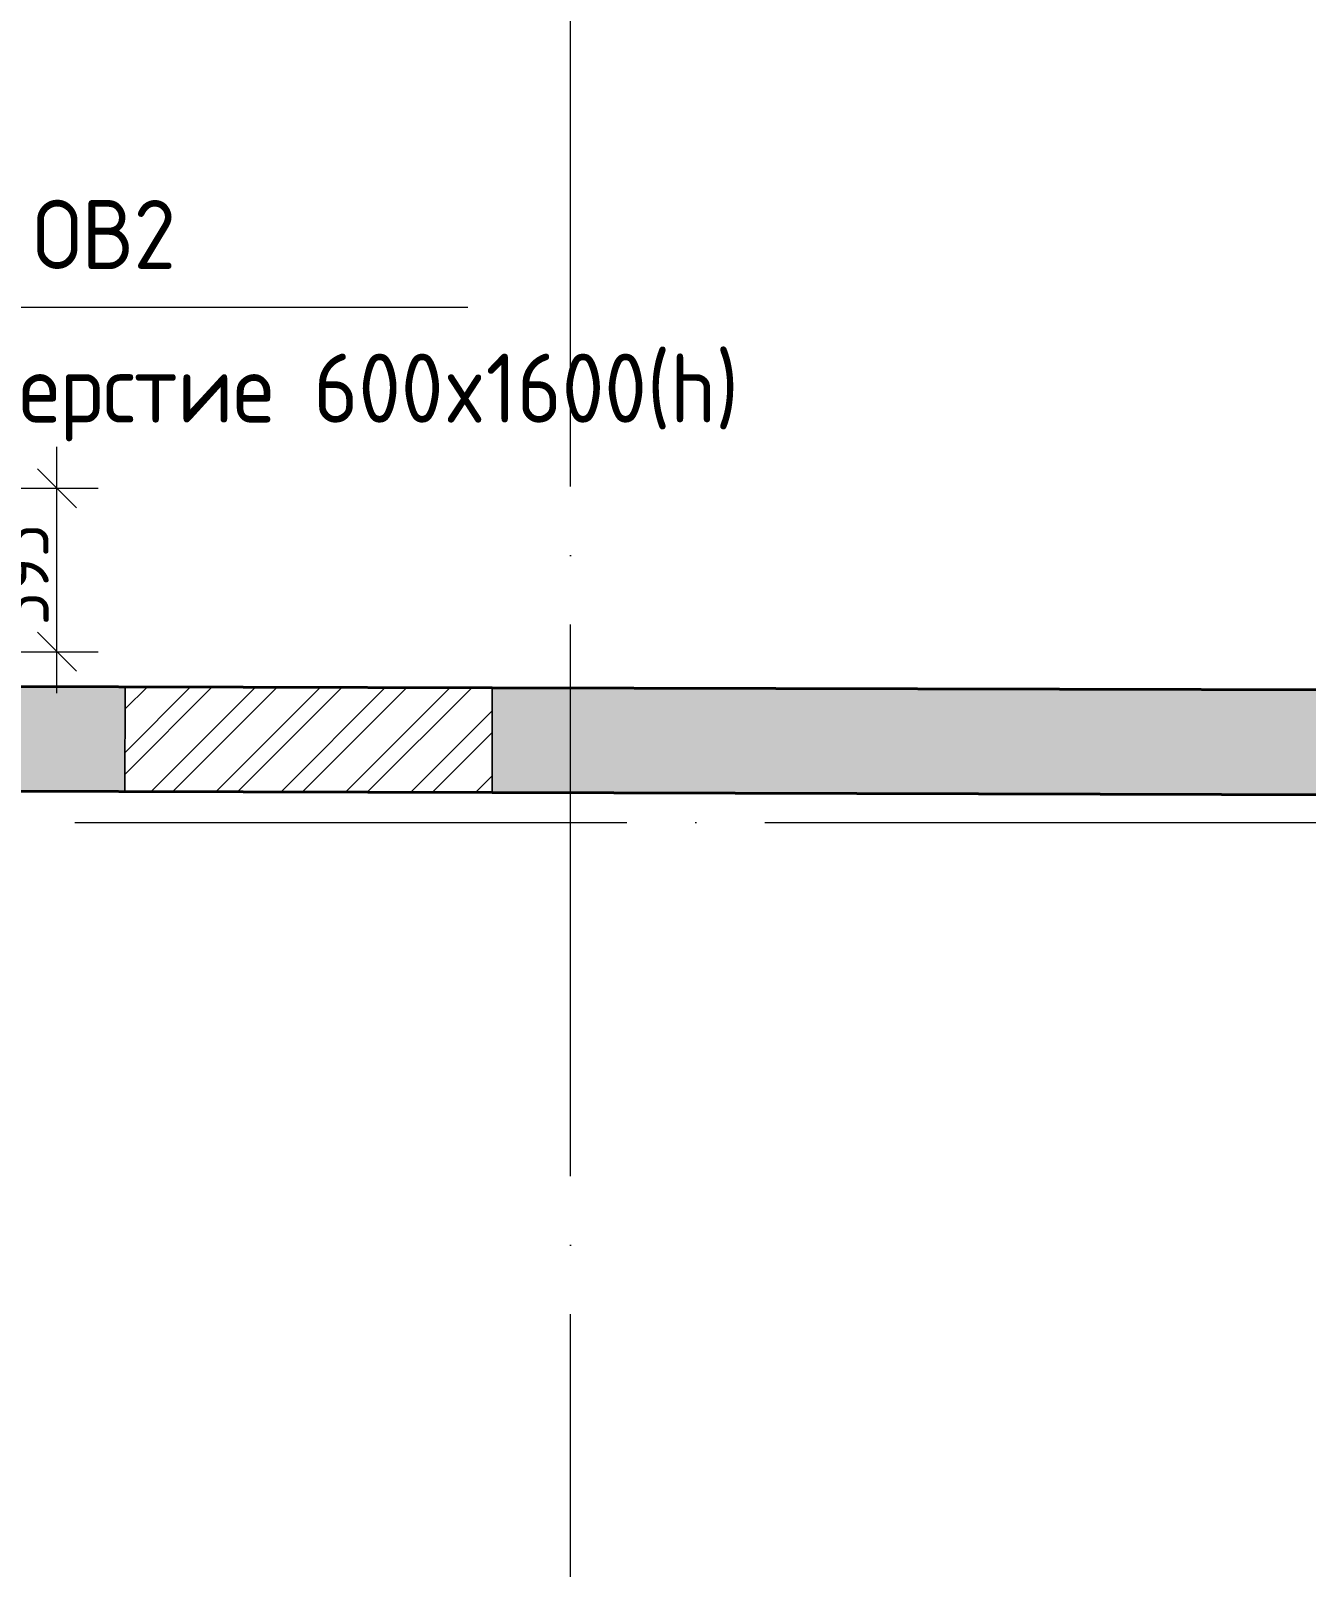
# Model space of a CAD drawing. Header units: millimetres. Extents: x 3050 to 430575, y -569542 to 36130.
# Drawn here: x 288174 to 292796, y -424715 to -419146 of the extents above; entities that cross this region are included whole.
import ezdxf

# ---------------------------------------------------------------- set-up
doc = ezdxf.new("R2010")
doc.units = ezdxf.units.MM
doc.linetypes.add('ADSK_Линия сетки', pattern=[25, 20, -2.5, 0, -2.5])
for name, color, linetype, lineweight in [('Марки', 7, 'Continuous', 20), ('Оси', 7, 'Continuous', 9), ('Размеры', 7, 'Continuous', 9), ('Стены внутренние', 7, 'Continuous', 18)]:
    doc.layers.add(name, color=color, linetype=linetype, lineweight=lineweight)
doc.styles.add('GOST Common', font='GOST_Common.ttf', dxfattribs={"width": 0.9, "height": 200})
doc.styles.add('ISOCPEUR_1', font='isocpeur.ttf', dxfattribs={"width": 0.9, "height": 250})
doc.dimstyles.new('ADSK_Основной_2_мм_Округление_до_1_мм_1', dxfattribs={"dimscale": 304.8, "dimtxt": 201.142999, "dimasz": 0.463911, "dimexe": 0.492126, "dimexo": 0.492126, "dimgap": 0.098425, "dimtad": 1, "dimdec": 0, "dimdsep": 46, "dimtxsty": 'GOST Common', "dimblk1": 'OBLIQUE', "dimblk2": 'OBLIQUE', "dimsah": 1, "dimcen": 0.09, "dimdle": 0.492126, "dimazin": 2, "dimtfac": 1, "dimtdec": 4, "dimtix": 1, "dimtmove": 1, "dimatfit": 3, "dimfxl": 1, "dimtvp": 1, "dimtolj": 1, "dimtzin": 0, "dimlwd": 20, "dimlwe": 20, "dimarcsym": 2})

# ---------------------------------------------------------------- blocks, each defined once
blk = doc.blocks.new('_Oblique')
at = {"color": 0, "linetype": 'ByBlock', "lineweight": -2}
blk.add_line((-0.5, -0.5), (0.5, 0.5), dxfattribs=at)
blk = doc.blocks.new('*D12264')
at = {"layer": 'Defpoints', "color": 0, "transparency": 16777216}
for p in [(287552.1, -420803.5), (288268.9, -420803.5), (287552.4, -421396.5)]:
    blk.add_point(p, dxfattribs=at)
at = {"layer": 'Размеры', "color": 0, "lineweight": 20, "transparency": 16777216}
for p, q in [((288268.9, -421546.5), (288268.9, -420653.5)), ((287702.1, -420803.5), (288418.9, -420803.5)), ((287702.4, -421396.5), (288418.9, -421396.5))]:
    blk.add_line(p, q, dxfattribs=at)
at = {"layer": 'Размеры', "color": 0, "lineweight": 20, "transparency": 16777216, "xscale": 141.4, "yscale": 141.4, "zscale": 141.4}
for p, rotation in [((288268.9, -420803.5), 90), ((288268.9, -421396.5), 270)]:
    blk.add_blockref('_Oblique', p, dxfattribs=dict(at, rotation=rotation))
at = {"layer": 'Размеры', "color": 0, "transparency": 16777216, "insert": (288138.9, -421118.4), "char_height": 200, "attachment_point": 5, "rotation": 90, "style": 'GOST Common'}
blk.add_mtext('\\A1;593', dxfattribs=at)

msp = doc.modelspace()

# ---------------------------------------------------------------- hatches: boundary and pattern name
at = {"layer": 'Стены внутренние', "true_color": 0xc0c0c0}
h = msp.add_hatch(color=9, dxfattribs=at)
h.paths.add_polyline_path([(296419.47, -421924.09), (296420.47, -421544.09), (294549.07, -421539.15), (294548.06, -421919.15), (296262.58, -421923.68)])
h.paths.add_polyline_path([(293048.07, -421915.18), (293048.89, -421535.18), (289846.5, -421526.72), (289845.5, -421906.72), (292320.39, -421913.26)])
h.paths.add_polyline_path([(288515.5, -421903.2), (288515.5, -421523.2), (287552.63, -421520.65), (287553.37, -421900.66), (288378.21, -421902.84)])
at = {"layer": 'Стены внутренние', "lineweight": 9}
h = msp.add_hatch(dxfattribs=at)
h.set_pattern_fill('FP_2', color=256, style=0, pattern_type=2)
h.set_pattern_definition([(45, (279419.6, -430621.92), (-117.8655, 117.8655), []), (45, (279498.18, -430621.92), (-117.8655, 117.8655), [])])
h.paths.add_polyline_path([(289845.5, -421906.72), (289845.5, -421526.71), (288516.51, -421523.2), (288515.5, -421903.2), (289530.45, -421905.88)])

# ---------------------------------------------------------------- linework, layer by layer
at = {"layer": 'Марки', "color": 30, "true_color": 0xf26722}
msp.add_line((287257.48, -420148.02), (289757.48, -420148.02), dxfattribs=at)
at = {"layer": 'Оси', "linetype": 'ADSK_Линия сетки', "ltscale": 100}
for p, q in [((290129.52, -435797.51), (290129.52, -408953.12)), ((268333.38, -422015.13), (336561.32, -422015.13))]:
    msp.add_line(p, q, dxfattribs=at)
at = {"layer": 'Стены внутренние', "lineweight": 40}
for p, q in [((289846.5, -421526.72), (287552.63, -421520.65)), ((293049.07, -421535.18), (289846.5, -421526.72)), ((287553.37, -421900.66), (289845.5, -421906.72)), ((289845.5, -421906.72), (293048.07, -421915.18))]:
    msp.add_line(p, q, dxfattribs=at)
at = {"layer": 'Стены внутренние'}
for p, q in [((288515.5, -421903.2), (288516.51, -421523.2)), ((288516.51, -421523.2), (288515.5, -421903.2)), ((289846.5, -421526.72), (289845.5, -421906.72)), ((289845.5, -421906.72), (289846.5, -421526.72))]:
    msp.add_line(p, q, dxfattribs=at)

# ---------------------------------------------------------------- texts
at = {"layer": 'Марки', "color": 30, "lineweight": 40, "true_color": 0xf26722, "style": 'ISOCPEUR_1', "width": 0.9}
for s, p in [('ОВ2', (288182.41, -420009.01)), ('отверстие 600x1600(h)', (287673.46, -420565.86))]:
    msp.add_text(s, height=250, dxfattribs=at).set_placement(p)

# ---------------------------------------------------------------- dimensions: what is measured, and where the dimension line sits
at = {"layer": 'Размеры', "color": 18, "true_color": 0x000000}
dim = msp.add_linear_dim(base=(288268.86, -420803.52), p1=(287552.39, -421396.55), p2=(287552.12, -420803.52), angle=90, dimstyle='ADSK_Основной_2_мм_Округление_до_1_мм_1', override={"dimpost": '<>'}, dxfattribs=at)
dim.commit()
dim.dimension.update_dxf_attribs({"geometry": '*D12264', "text_midpoint": (288268.86, -421118.37), "dimtype": 160})

doc.saveas('drawing.dxf')
